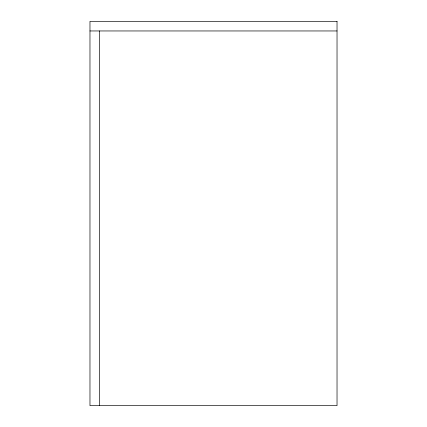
<?xml version="1.0" encoding="UTF-8"?>
<svg xmlns="http://www.w3.org/2000/svg" width="427" height="427" viewBox="0 0 427 427"><rect width="100%" height="100%" fill="white"/><g stroke="black" fill="none" stroke-linecap="round" stroke-linejoin="round"><path stroke-width="0.64" d="M89.974 30.957L337.026 30.957M99.582 30.957L99.582 405.65M337.026 21.35L89.974 21.35L89.974 405.65L337.026 405.65L337.026 21.35"/></g></svg>
